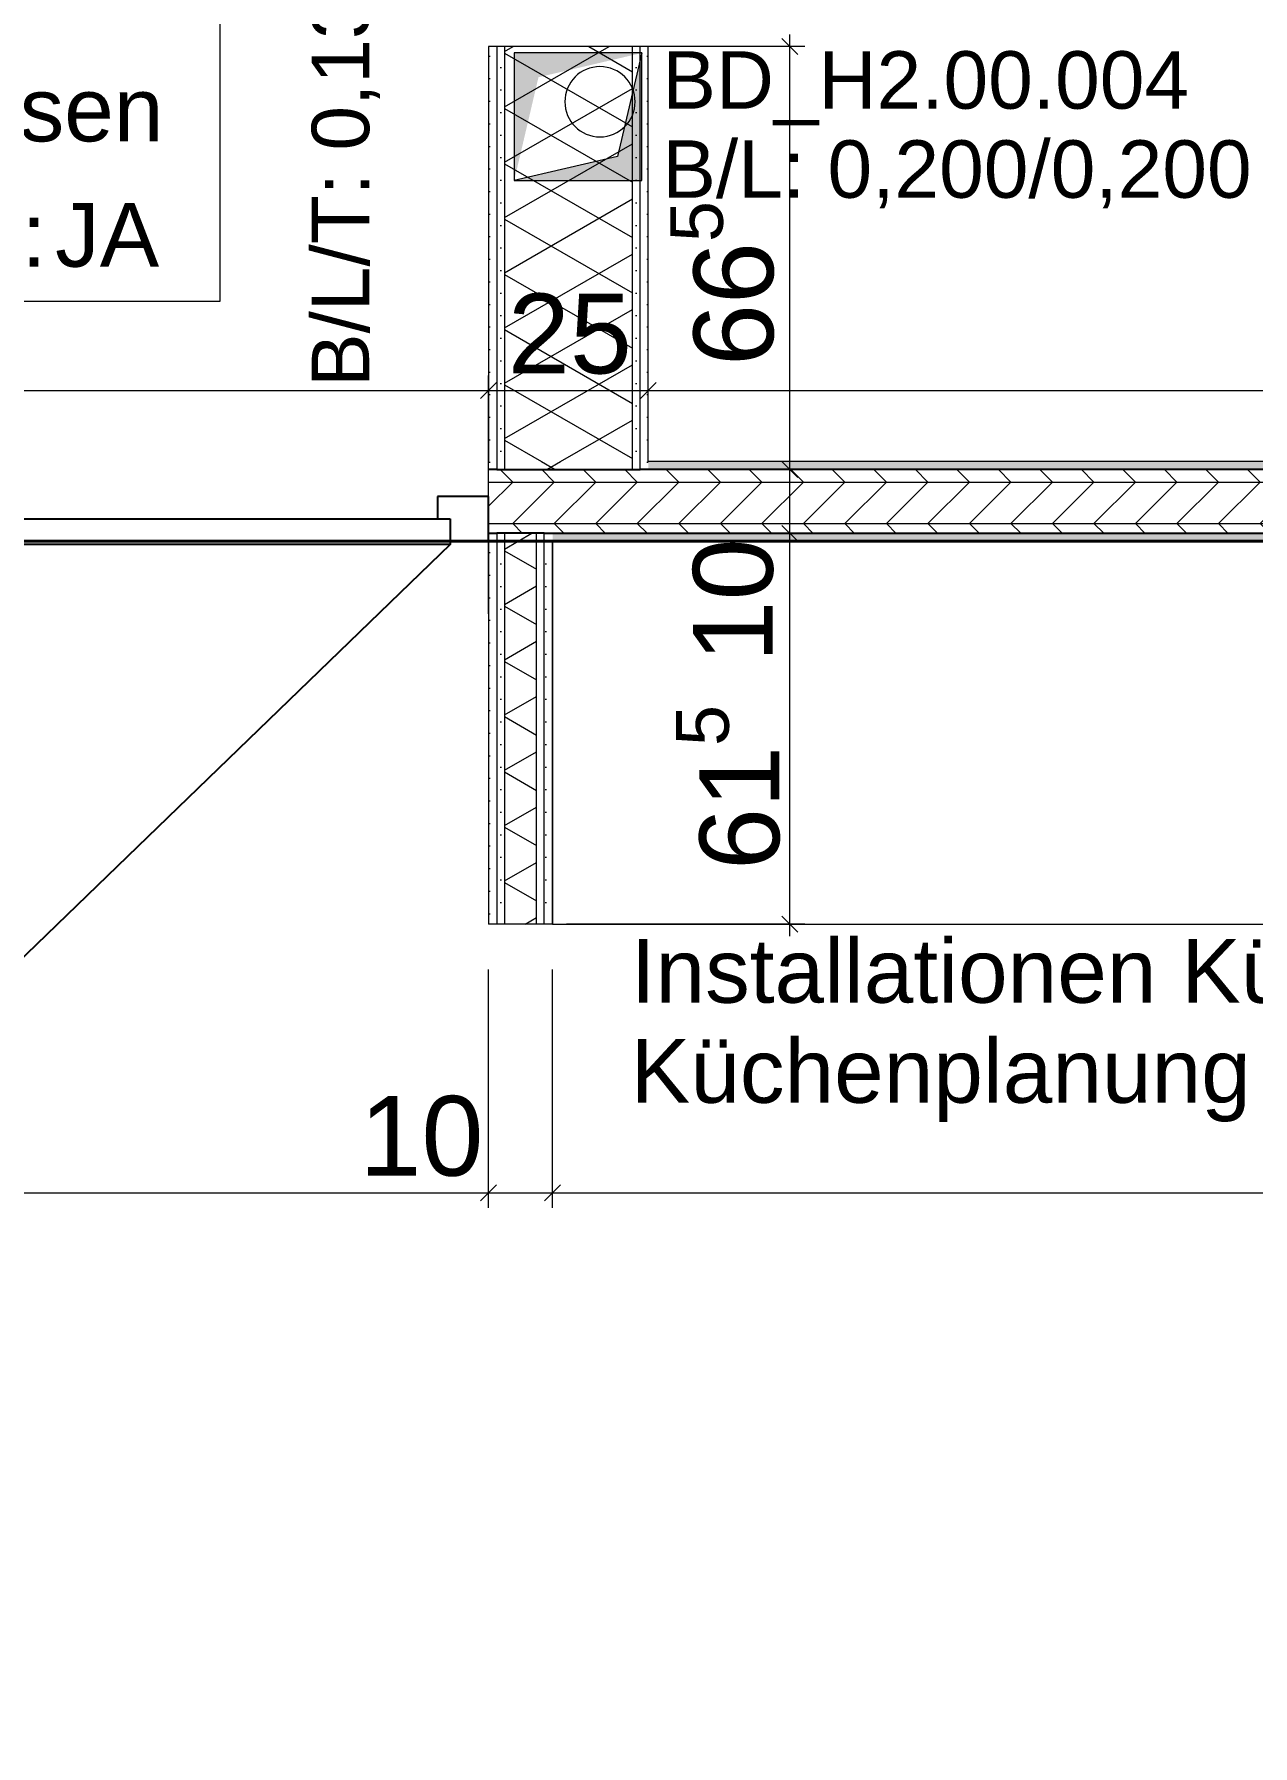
# Model space of a CAD drawing. Extents: x 0 to 42, y 0 to 29.7.
# Drawn here: x 13.098 to 15.005, y 11.083 to 13.764 of the extents above; entities that cross this region are included whole.
import ezdxf
from ezdxf.xclip import XClip

# ---------------------------------------------------------------- set-up
doc = ezdxf.new("R2010")
doc.units = 0
doc.header["$MEASUREMENT"] = 0
doc.header["$XCLIPFRAME"] = 0
doc.linetypes.add('Strichlinie_ eng', pattern=[0.115, 0.075, -0.04])
for name, color, linetype in [('0_30 - Räume', 7, 'Continuous'), ('0_40 - Durchbrüche', 7, 'Continuous'), ('341 - Tragende Innenwände', 7, 'Continuous'), ('342 - Nichttragende Innenwände', 7, 'Continuous'), ('351 - Deckenkonstruktionen.Decken', 7, 'Continuous'), ('352 - Deckenbeläge.Fußbodenaufbauten', 7, 'Continuous'), ('371 - Baukonstruktive Einbauten.Küchen_ Einbaumöbel_ Trockner_ Waschmaschine', 7, 'Continuous'), ('412 - Wasseranlagen.Sanitärobjekte', 7, 'Continuous'), ('5_00 - WP Ausbau - Bemaßung', 7, 'Continuous'), ('5_00 - WP Ausbau - Texte', 7, 'Continuous')]:
    doc.layers.add(name, color=color, linetype=linetype)
doc.styles.add('ERSTELLTER_STIL_1', font='arial.ttf')
pattern_1 = [(45, (26.131676, 15.72738), (-0.01767767, 0.01767767), [0, -0.025])]
pattern_2 = [(150, (26.131676, 15.72738), (0.0375, 0.0649519), []), (210, (26.131676, 15.72738), (-0.0375, 0.0649519), [])]

# ---------------------------------------------------------------- blocks, each defined once
blk = doc.blocks.new('Zeichnung_1_1', base_point=(26.1317, 15.7274))
at = {"layer": '341 - Tragende Innenwände', "linetype": 'Continuous', "lineweight": 18, "true_color": 0x9f9f9f}
h = blk.add_hatch(dxfattribs=at)
h.set_pattern_fill('Gips_0001', color=253, style=0, pattern_type=2)
h.set_pattern_definition(pattern_1)
h.paths.add_polyline_path([(13.809, 13.0947), (13.809, 13.0822), (13.822, 13.0822), (13.822, 13.0947)])
h = blk.add_hatch(dxfattribs=at)
h.set_pattern_fill('Gips_0001', color=253, style=0, pattern_type=2)
h.set_pattern_definition(pattern_1)
h.paths.add_polyline_path([(14.046, 13.0947), (14.046, 13.0822), (14.059, 13.0822), (14.059, 13.0947)])
h = blk.add_hatch(dxfattribs=at)
h.set_pattern_fill('Gips_0001', color=253, style=0, pattern_type=2)
h.set_pattern_definition(pattern_1)
h.paths.add_polyline_path([(14.059, 13.0822), (16.8988, 13.0822), (16.8988, 13.0947), (14.059, 13.0947)])
at = {"layer": '341 - Tragende Innenwände', "linetype": 'Continuous', "lineweight": 18, "true_color": 0x05000d}
h = blk.add_hatch(dxfattribs=at)
h.set_pattern_fill('Holz__Sperrholz_2__0001', color=178, style=0, pattern_type=2)
h.set_pattern_definition([(0, (26.131676, 15.72738), (0, 0.065), []), (45, (26.13168, 15.72738), (-0.13, 0.13), [0.091924, -0.091924]), (45, (26.19668, 15.72738), (-0.13, 0.13), [0.091924, -0.091924]), (45, (26.26168, 15.72738), (-0.13, 0.13), [0.091924, -0.091924]), (45, (26.32668, 15.72738), (-0.13, 0.13), [0.091924, -0.091924]), (315, (26.13168, 15.72738), (0.13, 0.13), [0.091924, -0.091924]), (315, (26.19668, 15.72738), (0.13, 0.13), [0.091924, -0.091924]), (315, (26.26168, 15.72738), (0.13, 0.13), [0.091924, -0.091924]), (315, (26.32668, 15.72738), (0.13, 0.13), [0.091924, -0.091924])])
h.paths.add_polyline_path([(13.809, 13.0822), (13.809, 12.9822), (16.8988, 12.9822), (16.8988, 13.0822)])
at = {"layer": '341 - Tragende Innenwände', "linetype": 'Continuous', "lineweight": 18, "true_color": 0x9f9f9f}
h = blk.add_hatch(dxfattribs=at)
h.set_pattern_fill('Gips_0001', color=253, style=0, pattern_type=2)
h.set_pattern_definition(pattern_1)
h.paths.add_polyline_path([(13.809, 12.9822), (13.809, 12.9697), (13.822, 12.9697), (13.822, 12.9822)])
h = blk.add_hatch(dxfattribs=at)
h.set_pattern_fill('Gips_0001', color=253, style=0, pattern_type=2)
h.set_pattern_definition(pattern_1)
h.paths.add_polyline_path([(13.896, 12.9822), (13.896, 12.9697), (13.909, 12.9697), (13.909, 12.9822)])
h = blk.add_hatch(dxfattribs=at)
h.set_pattern_fill('Gips_0001', color=253, style=0, pattern_type=2)
h.set_pattern_definition(pattern_1)
h.paths.add_polyline_path([(13.909, 12.9697), (17.449, 12.9697), (17.449, 12.9822), (16.8988, 12.9822), (13.909, 12.9822)])
at = {"layer": '342 - Nichttragende Innenwände', "linetype": 'Continuous', "lineweight": 18, "true_color": 0x9f9f9f}
h = blk.add_hatch(dxfattribs=at)
h.set_pattern_fill('Gips_0001', color=253, style=0, pattern_type=2)
h.set_pattern_definition(pattern_1)
h.paths.add_polyline_path([(13.809, 13.7447), (13.809, 13.0947), (13.822, 13.0947), (13.822, 13.7447)])
h = blk.add_hatch(dxfattribs=at)
h.set_pattern_fill('Gips_0001', color=253, style=0, pattern_type=2)
h.set_pattern_definition(pattern_1)
h.paths.add_polyline_path([(13.822, 13.7447), (13.822, 13.0947), (13.834, 13.0947), (13.834, 13.7447)])
at = {"layer": '342 - Nichttragende Innenwände', "linetype": 'Continuous', "lineweight": 18, "true_color": 0xcdcd00}
h = blk.add_hatch(dxfattribs=at)
h.set_pattern_fill('Dämmung__weich_0001', color=52, style=0, pattern_type=2)
h.set_pattern_definition(pattern_2)
h.paths.add_polyline_path([(14.034, 13.0947), (14.034, 13.7447), (13.834, 13.7447), (13.834, 13.0947)])
at = {"layer": '342 - Nichttragende Innenwände', "linetype": 'Continuous', "lineweight": 18, "true_color": 0x9f9f9f}
h = blk.add_hatch(dxfattribs=at)
h.set_pattern_fill('Gips_0001', color=253, style=0, pattern_type=2)
h.set_pattern_definition(pattern_1)
h.paths.add_polyline_path([(14.046, 13.0947), (14.046, 13.7447), (14.034, 13.7447), (14.034, 13.0947)])
h = blk.add_hatch(dxfattribs=at)
h.set_pattern_fill('Gips_0001', color=253, style=0, pattern_type=2)
h.set_pattern_definition(pattern_1)
h.paths.add_polyline_path([(14.059, 13.0947), (14.059, 13.7447), (14.046, 13.7447), (14.046, 13.0947)])
h = blk.add_hatch(dxfattribs=at)
h.set_pattern_fill('Gips_0001', color=253, style=0, pattern_type=2)
h.set_pattern_definition(pattern_1)
h.paths.add_polyline_path([(13.834, 13.0947), (13.822, 13.0947), (13.822, 13.0822), (13.834, 13.0822)])
at = {"layer": '342 - Nichttragende Innenwände', "linetype": 'Continuous', "lineweight": 18, "true_color": 0xcdcd00}
h = blk.add_hatch(dxfattribs=at)
h.set_pattern_fill('Dämmung__weich_0001', color=52, style=0, pattern_type=2)
h.set_pattern_definition(pattern_2)
h.paths.add_polyline_path([(14.034, 13.0947), (13.834, 13.0947), (13.834, 13.0822), (14.034, 13.0822)])
at = {"layer": '342 - Nichttragende Innenwände', "linetype": 'Continuous', "lineweight": 18, "true_color": 0x9f9f9f}
h = blk.add_hatch(dxfattribs=at)
h.set_pattern_fill('Gips_0001', color=253, style=0, pattern_type=2)
h.set_pattern_definition(pattern_1)
h.paths.add_polyline_path([(14.046, 13.0947), (14.034, 13.0947), (14.034, 13.0822), (14.046, 13.0822)])
h = blk.add_hatch(dxfattribs=at)
h.set_pattern_fill('Gips_0001', color=253, style=0, pattern_type=2)
h.set_pattern_definition(pattern_1)
h.paths.add_polyline_path([(13.834, 12.9822), (13.822, 12.9822), (13.822, 12.9697), (13.834, 12.9697)])
at = {"layer": '342 - Nichttragende Innenwände', "linetype": 'Continuous', "lineweight": 18, "true_color": 0xcdcd00}
h = blk.add_hatch(dxfattribs=at)
h.set_pattern_fill('Dämmung__weich_0001', color=52, style=0, pattern_type=2)
h.set_pattern_definition(pattern_2)
h.paths.add_polyline_path([(13.884, 12.9822), (13.834, 12.9822), (13.834, 12.9697), (13.884, 12.9697)])
at = {"layer": '342 - Nichttragende Innenwände', "linetype": 'Continuous', "lineweight": 18, "true_color": 0x9f9f9f}
h = blk.add_hatch(dxfattribs=at)
h.set_pattern_fill('Gips_0001', color=253, style=0, pattern_type=2)
h.set_pattern_definition(pattern_1)
h.paths.add_polyline_path([(13.896, 12.9822), (13.884, 12.9822), (13.884, 12.9697), (13.896, 12.9697)])
h = blk.add_hatch(dxfattribs=at)
h.set_pattern_fill('Gips_0001', color=253, style=0, pattern_type=2)
h.set_pattern_definition(pattern_1)
h.paths.add_polyline_path([(13.809, 12.9697), (13.809, 12.3697), (13.822, 12.3697), (13.822, 12.9697)])
h = blk.add_hatch(dxfattribs=at)
h.set_pattern_fill('Gips_0001', color=253, style=0, pattern_type=2)
h.set_pattern_definition(pattern_1)
h.paths.add_polyline_path([(13.822, 12.9697), (13.822, 12.3697), (13.834, 12.3697), (13.834, 12.9697)])
at = {"layer": '342 - Nichttragende Innenwände', "linetype": 'Continuous', "lineweight": 18, "true_color": 0xcdcd00}
h = blk.add_hatch(dxfattribs=at)
h.set_pattern_fill('Dämmung__weich_0001', color=52, style=0, pattern_type=2)
h.set_pattern_definition(pattern_2)
h.paths.add_polyline_path([(13.884, 12.3697), (13.884, 12.9697), (13.834, 12.9697), (13.834, 12.3697)])
at = {"layer": '342 - Nichttragende Innenwände', "linetype": 'Continuous', "lineweight": 18, "true_color": 0x9f9f9f}
h = blk.add_hatch(dxfattribs=at)
h.set_pattern_fill('Gips_0001', color=253, style=0, pattern_type=2)
h.set_pattern_definition(pattern_1)
h.paths.add_polyline_path([(13.896, 12.3697), (13.896, 12.9697), (13.884, 12.9697), (13.884, 12.3697)])
h = blk.add_hatch(dxfattribs=at)
h.set_pattern_fill('Gips_0001', color=253, style=0, pattern_type=2)
h.set_pattern_definition(pattern_1)
h.paths.add_polyline_path([(13.909, 12.3697), (13.909, 12.9697), (13.896, 12.9697), (13.896, 12.3697)])
at = {"layer": '351 - Deckenkonstruktionen.Decken', "linetype": 'Continuous', "lineweight": 0, "true_color": 0x020006}
blk.add_hatch(color=178, dxfattribs=at).paths.add_polyline_path([(14.049, 13.7347), (13.849, 13.7347), (13.849, 13.5347), (13.887, 13.6967)])
at = {"layer": '351 - Deckenkonstruktionen.Decken', "linetype": 'Continuous', "lineweight": 0, "true_color": 0x010003}
blk.add_hatch(color=178, dxfattribs=at).paths.add_polyline_path([(13.849, 13.5347), (14.049, 13.5347), (14.049, 13.7347), (14.011, 13.5727)])
at = {"layer": '0_30 - Räume', "color": 178, "linetype": 'Continuous', "lineweight": 18, "ltscale": 20, "true_color": 0x05000d}
for p, q in [((13.3884, 13.3459), (13.3884, 14.7209)), ((11.8535, 13.3459), (13.3884, 13.3459))]:
    blk.add_line(p, q, dxfattribs=at)
at = {"layer": '341 - Tragende Innenwände', "color": 178, "linetype": 'Continuous', "lineweight": 18, "ltscale": 20, "true_color": 0x05000d}
for p, q in [((13.809, 13.0822), (13.809, 13.0947)), ((13.809, 13.0822), (13.809, 13.0947)), ((13.822, 13.0947), (13.822, 13.0822)), ((13.822, 13.0947), (13.822, 13.0822)), ((13.834, 13.0947), (13.834, 13.0822)), ((14.034, 13.0822), (14.034, 13.0947)), ((14.046, 13.0822), (14.046, 13.0947)), ((14.046, 13.0822), (14.046, 13.0947)), ((13.809, 13.0397), (13.809, 13.0822)), ((13.809, 13.0397), (13.809, 13.0822)), ((13.809, 12.9822), (13.809, 13.0397)), ((13.809, 12.9822), (13.809, 13.0397)), ((13.809, 12.9822), (13.809, 13.0397)), ((13.809, 12.9697), (13.809, 12.9822)), ((13.809, 12.9697), (13.809, 12.9822)), ((13.809, 12.9697), (13.809, 12.9822)), ((13.822, 12.9822), (13.822, 12.9697)), ((13.822, 12.9822), (13.822, 12.9697)), ((13.834, 12.9822), (13.834, 12.9697)), ((13.884, 12.9697), (13.884, 12.9822)), ((13.896, 12.9697), (13.896, 12.9822)), ((13.896, 12.9697), (13.896, 12.9822))]:
    blk.add_line(p, q, dxfattribs=at)
at = {"layer": '341 - Tragende Innenwände', "color": 178, "linetype": 'Continuous', "lineweight": 25, "ltscale": 20, "true_color": 0x05000d}
for p, q in [((13.822, 13.0822), (13.809, 13.0822)), ((13.822, 13.0822), (13.834, 13.0822)), ((13.822, 13.0822), (13.834, 13.0822)), ((13.834, 13.0822), (14.034, 13.0822)), ((13.834, 13.0822), (14.034, 13.0822)), ((14.034, 13.0822), (14.046, 13.0822)), ((14.034, 13.0822), (14.046, 13.0822)), ((16.8988, 13.0822), (14.046, 13.0822)), ((13.809, 13.0397), (13.729, 13.0397)), ((13.729, 13.0397), (13.729, 13.0047)), ((13.809, 12.9697), (13.809, 13.0397)), ((11.7578, 13.0047), (13.749, 13.0047)), ((13.729, 13.0047), (13.749, 13.0047)), ((13.749, 13.0047), (13.749, 12.9697)), ((13.749, 13.0047), (13.749, 12.9647)), ((13.809, 12.9822), (13.822, 12.9822)), ((13.834, 12.9822), (13.822, 12.9822)), ((13.834, 12.9822), (13.822, 12.9822)), ((13.884, 12.9822), (13.834, 12.9822)), ((13.884, 12.9822), (13.834, 12.9822)), ((13.896, 12.9822), (13.884, 12.9822)), ((13.896, 12.9822), (13.884, 12.9822)), ((13.896, 12.9822), (16.8988, 12.9822)), ((13.749, 12.9647), (11.7578, 12.9647)), ((13.749, 12.9647), (13.0331, 12.2728)), ((13.749, 12.9697), (13.809, 12.9697))]:
    blk.add_line(p, q, dxfattribs=at)
at = {"layer": '341 - Tragende Innenwände', "color": 178, "linetype": 'Continuous', "lineweight": 18, "ltscale": 20, "true_color": 0x05000d, "flags": 128}
for points in [[(16.8988, 13.0947), (14.059, 13.0947)], [(13.909, 12.9697), (17.449, 12.9697)]]:
    blk.add_lwpolyline(points, dxfattribs=at)
at = {"layer": '342 - Nichttragende Innenwände', "color": 178, "linetype": 'Continuous', "lineweight": 18, "ltscale": 20, "true_color": 0x05000d}
for p, q in [((13.822, 13.7447), (13.822, 13.0947)), ((13.834, 13.7447), (13.834, 13.0947)), ((14.034, 13.0947), (14.034, 13.7447)), ((14.046, 13.0947), (14.046, 13.7447)), ((13.822, 12.9697), (13.822, 12.3697)), ((13.834, 12.9697), (13.834, 12.3697)), ((13.884, 12.3697), (13.884, 12.9697)), ((13.896, 12.3697), (13.896, 12.9697))]:
    blk.add_line(p, q, dxfattribs=at)
at = {"layer": '342 - Nichttragende Innenwände', "color": 178, "linetype": 'Continuous', "lineweight": 18, "ltscale": 20, "true_color": 0x05000d, "flags": 128}
for points in [[(13.822, 13.7447), (13.809, 13.7447)], [(13.809, 13.7447), (13.809, 13.0947)], [(13.834, 13.7447), (13.822, 13.7447)], [(14.034, 13.7447), (13.834, 13.7447)], [(14.046, 13.7447), (14.034, 13.7447)], [(14.059, 13.7447), (14.046, 13.7447)], [(14.059, 13.0947), (14.059, 13.7447)], [(13.809, 12.9697), (13.809, 12.3697)], [(13.909, 12.3697), (13.909, 12.9697)], [(13.822, 12.3697), (13.809, 12.3697)], [(13.834, 12.3697), (13.822, 12.3697)], [(13.884, 12.3697), (13.834, 12.3697)], [(13.896, 12.3697), (13.884, 12.3697)], [(13.909, 12.3697), (13.896, 12.3697)]]:
    blk.add_lwpolyline(points, dxfattribs=at)
at = {"layer": '351 - Deckenkonstruktionen.Decken', "color": 8, "linetype": 'Strichlinie_ eng', "lineweight": 18, "ltscale": 20}
for p, q in [((14.049, 13.7347), (14.011, 13.5727)), ((14.011, 13.5727), (13.849, 13.5347))]:
    blk.add_line(p, q, dxfattribs=at)
at = {"layer": '351 - Deckenkonstruktionen.Decken', "color": 178, "linetype": 'Continuous', "lineweight": 18, "ltscale": 20, "true_color": 0x05000d, "flags": 128}
for points in [[(14.049, 13.7347), (13.849, 13.7347)], [(13.849, 13.7347), (13.849, 13.5347)], [(14.049, 13.5347), (14.049, 13.7347)], [(13.849, 13.5347), (14.049, 13.5347)]]:
    blk.add_lwpolyline(points, dxfattribs=at)
at = {"layer": '351 - Deckenkonstruktionen.Decken', "color": 178, "linetype": 'Strichlinie_ eng', "lineweight": 18, "ltscale": 20, "true_color": 0x05000d, "flags": 128}
for points in [[(14.049, 13.7347), (13.849, 13.7347)], [(13.849, 13.7347), (13.849, 13.5347)], [(14.049, 13.5347), (14.049, 13.7347)], [(13.849, 13.5347), (14.049, 13.5347)]]:
    blk.add_lwpolyline(points, dxfattribs=at)
at = {"layer": '352 - Deckenbeläge.Fußbodenaufbauten', "color": 178, "linetype": 'Continuous', "lineweight": 35, "ltscale": 20, "true_color": 0x05000d, "flags": 128}
for points in [[(13.305, 15.5454), (11.5978, 15.5454), (11.5978, 12.9697), (17.6988, 12.9697), (17.6988, 14.5), (17.6056, 14.5), (17.6056, 14.2361), (16.6913, 14.2361), (16.6913, 14.5724), (13.3934, 14.5724), (13.3934, 14.6004), (13.2633, 14.6004), (13.2633, 15.5181), (13.305, 15.5181)], [(11.5978, 8.5535), (18.6562, 8.5535), (18.6562, 12.9697), (11.5978, 12.9697)]]:
    blk.add_lwpolyline(points, close=True, dxfattribs=at)
at = {"layer": '371 - Baukonstruktive Einbauten.Küchen_ Einbaumöbel_ Trockner_ Waschmaschine', "color": 9, "linetype": 'Continuous', "lineweight": 18, "ltscale": 20, "flags": 128}
blk.add_lwpolyline([(17.449, 12.9697), (13.909, 12.9697), (13.909, 12.3697), (17.449, 12.3697)], close=True, dxfattribs=at)
at = {"layer": '412 - Wasseranlagen.Sanitärobjekte', "color": 178, "linetype": 'Continuous', "lineweight": 18, "ltscale": 20, "true_color": 0x05000d, "flags": 128}
blk.add_lwpolyline([(13.9833, 13.7133, 1), (13.9833, 13.6033, 1)], format="xyb", close=True, dxfattribs=at)
at = {"layer": '5_00 - WP Ausbau - Bemaßung', "color": 178, "linetype": 'Continuous', "lineweight": 18, "ltscale": 20, "true_color": 0x05000d}
for p, q in [((14.2932, 13.7322), (14.2682, 13.7572)), ((14.2807, 13.7447), (14.2807, 13.7634)), ((14.3041, 13.7447), (13.9307, 13.7447)), ((14.2807, 13.0822), (14.2807, 13.7447)), ((14.059, 13.1825), (14.059, 13.5559)), ((13.809, 12.8559), (13.809, 13.2293)), ((11.6978, 13.2059), (13.809, 13.2059)), ((13.8215, 13.2184), (13.7965, 13.1934)), ((13.809, 13.2059), (14.059, 13.2059)), ((14.0715, 13.2184), (14.0465, 13.1934)), ((14.059, 13.2059), (17.5988, 13.2059)), ((14.2682, 13.0947), (14.2932, 13.0697)), ((14.6307, 13.0822), (14.2573, 13.0822)), ((14.2807, 12.9822), (14.2807, 13.0822)), ((14.6307, 12.9822), (14.2573, 12.9822)), ((14.2682, 12.9947), (14.2932, 12.9697)), ((14.2807, 12.3697), (14.2807, 12.9822)), ((14.3041, 12.3697), (13.9307, 12.3697)), ((14.2682, 12.3822), (14.2932, 12.3572)), ((14.2807, 12.3509), (14.2807, 12.3697)), ((13.809, 11.9257), (13.809, 12.2991)), ((13.909, 11.9257), (13.909, 12.2991)), ((13.8215, 11.9616), (13.7965, 11.9366)), ((13.9215, 11.9616), (13.8965, 11.9366)), ((11.6978, 11.9491), (13.809, 11.9491)), ((13.809, 11.9491), (13.909, 11.9491)), ((13.909, 11.9491), (17.449, 11.9491))]:
    blk.add_line(p, q, dxfattribs=at)
at = {"layer": '0_30 - Räume', "color": 178, "linetype": 'Continuous', "lineweight": 18, "true_color": 0x05000d, "char_height": 0.1, "attachment_point": 1, "style": 'ERSTELLTER_STIL_1'}
for s, insert in [('\\A1;{\\pqj;\\pt0;\\fArial|b0|i0|c0|p38;Fliesen}', (12.8495, 13.6962)), ('\\A1;{\\pqj;\\pt0;\\fArial|b0|i0|c0|p38;Fußbodenheizung: }', (11.9517, 13.4998)), ('\\A1;{\\pqj;\\pt0;\\fArial|b0|i0|c0|p38;JA}', (13.1302, 13.4998))]:
    blk.add_mtext(s, dxfattribs=dict(at, insert=insert))
at = {"layer": '0_40 - Durchbrüche', "color": 178, "linetype": 'Continuous', "lineweight": 18, "true_color": 0x05000d, "insert": (13.3924, 14.5954), "char_height": 0.09, "attachment_point": 3, "rotation": 90, "line_spacing_factor": 0.930054, "style": 'ERSTELLTER_STIL_1'}
blk.add_mtext('\\A1;{\\pqr;\\fArial|b0|i0|c0|p38;BA_H2.00.001\\P\\pqr;\\fArial|b0|i0|c0|p38;B/L\\fArial|b0|i0|c0|p38;/T\\fArial|b0|i0|c0|p38;: \\fArial|b0|i0|c0|p38;0,130\\fArial|b0|i0|c0|p38;/\\fArial|b0|i0|c0|p38;0,925\\fArial|b0|i0|c0|p38;/\\fArial|b0|i0|c0|p38;0,070}', dxfattribs=at)
at = {"layer": '0_40 - Durchbrüche', "color": 178, "linetype": 'Continuous', "lineweight": 18, "true_color": 0x05000d, "insert": (14.081, 13.7374), "char_height": 0.09, "attachment_point": 1, "line_spacing_factor": 0.930054, "style": 'ERSTELLTER_STIL_1'}
blk.add_mtext('\\A1;{\\pql;\\fArial|b0|i0|c0|p38;BD_H2.00.004\\P\\pql;\\fArial|b0|i0|c0|p38;B/L: \\fArial|b0|i0|c0|p38;0,200\\fArial|b0|i0|c0|p38;/\\fArial|b0|i0|c0|p38;0,200}', dxfattribs=at)
at = {"layer": '5_00 - WP Ausbau - Bemaßung', "color": 178, "linetype": 'Continuous', "lineweight": 18, "true_color": 0x05000d, "char_height": 0.125, "attachment_point": 7, "rotation": 90, "style": 'ERSTELLTER_STIL_1'}
for s, insert in [('\\A1;{\\pql;\\fArial|b0|i0|c0|p38;66\\fArial|b0|i0|c0|p38;\\A1{\\H.66x;\\S5^  ;}}', (14.2913, 13.2444)), ('\\A1;{\\pql;\\fArial|b0|i0|c0|p38;61\\fArial|b0|i0|c0|p38;\\A1{\\H.66x;\\S5^  ;}}', (14.3006, 12.4549))]:
    blk.add_mtext(s, dxfattribs=dict(at, insert=insert))
at = {"layer": '5_00 - WP Ausbau - Bemaßung', "color": 178, "linetype": 'Continuous', "lineweight": 18, "true_color": 0x05000d, "char_height": 0.125, "width": 0.189715, "attachment_point": 7, "style": 'ERSTELLTER_STIL_1'}
for s, insert in [('\\A1;{\\pql;\\fArial|b0|i0|c0|p38;25}', (13.8391, 13.2309)), ('\\A1;{\\pql;\\fArial|b0|i0|c0|p38;10}', (13.6067, 11.9741))]:
    blk.add_mtext(s, dxfattribs=dict(at, insert=insert))
at = {"layer": '5_00 - WP Ausbau - Bemaßung', "color": 178, "linetype": 'Continuous', "lineweight": 18, "true_color": 0x05000d, "insert": (14.2557, 12.78), "char_height": 0.125, "width": 0.189715, "attachment_point": 7, "rotation": 90, "style": 'ERSTELLTER_STIL_1'}
blk.add_mtext('\\A1;{\\pql;\\fArial|b0|i0|c0|p38;10}', dxfattribs=at)
at = {"layer": '5_00 - WP Ausbau - Texte', "color": 178, "linetype": 'Continuous', "lineweight": 18, "true_color": 0x05000d, "insert": (14.0315, 12.3468), "char_height": 0.1, "width": 1.992421, "attachment_point": 1, "line_spacing_factor": 0.940037, "style": 'ERSTELLTER_STIL_1'}
blk.add_mtext('\\A1;{\\pql;\\fArial|b0|i0|c0|p38;Installationen Küche nach Küchenplanung}', dxfattribs=at)

msp = doc.modelspace()

# ---------------------------------------------------------------- block references
at = {"color": 178, "linetype": 'Continuous', "lineweight": 25, "ltscale": 20, "true_color": 0x05000d}
ref = msp.add_blockref('Zeichnung_1_1', (26.1317, 15.7274), dxfattribs=at)
XClip(ref).set_block_clipping_path([(4.1980274282, 3.0257570699), (31.7992466844, 24.1343286538)])

doc.saveas('drawing.dxf')
